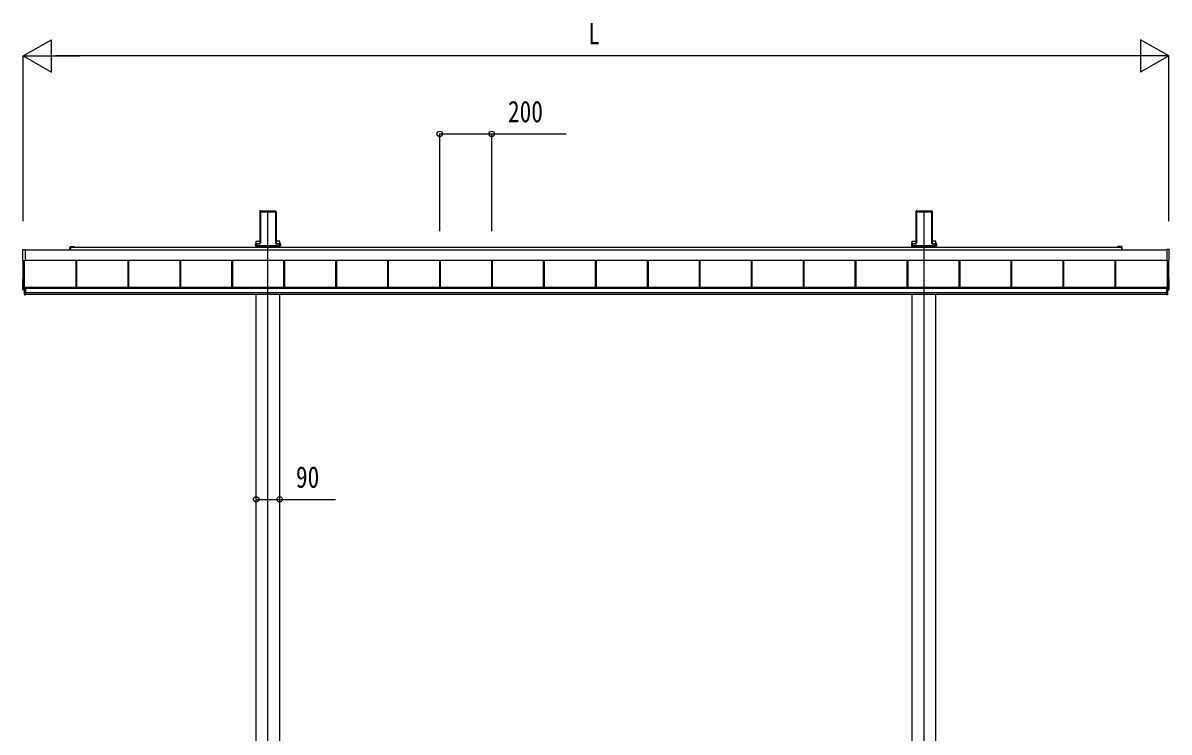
# Model space of a CAD drawing. Units: millimetres, scale not verified. Extents: x -10512 to 10512, y -7425 to 7425.
# Drawn here: x -3814 to 599, y -4298 to -1568 of the extents above; entities that cross this region are included whole.
import ezdxf
from ezdxf.enums import TextEntityAlignment as Align

# ---------------------------------------------------------------- set-up
doc = ezdxf.new("R2010")
doc.units = ezdxf.units.MM
doc.header["$LTSCALE"] = 30
for name, color, linetype in [('0-3_YKK_12', 2, 'Continuous'), ('0-4_YKK_A1', 4, 'Continuous'), ('0-5_YKK_D', 6, 'Continuous')]:
    doc.layers.add(name, color=color, linetype=linetype)
doc.styles.add('ＭＳ ゴシック', font='')
doc.styles.get('ＭＳ ゴシック').set_extended_font_data('MS Gothic')

msp = doc.modelspace()

# ---------------------------------------------------------------- linework, layer by layer
at = {"layer": '0-3_YKK_12'}
for p, q in [((-2870.45, -5562.5), (-2870.45, -2292.28)), ((-344.45, -5562.5), (-344.45, -2292.28))]:
    msp.add_line(p, q, dxfattribs=at)
at = {"layer": '0-4_YKK_A1'}
for p, q in [((-2901.34, -2291.78), (-2901.69, -2297.28)), ((-2900.9, -2292.25), (-2901.34, -2291.78)), ((-2900.84, -2291.31), (-2898.8, -2291.31)), ((-2900.84, -2291.31), (-2900.4, -2291.78)), ((-2900.82, -2408.25), (-2900.82, -2293.13)), ((-2900.32, -2292.8), (-2900.32, -2407.93)), ((-2898.49, -2291.64), (-2898.8, -2291.31)), ((-2898.49, -2291.64), (-2842.41, -2291.64)), ((-2842.41, -2291.64), (-2842.1, -2291.31)), ((-2842.1, -2291.31), (-2840.06, -2291.31)), ((-2840.58, -2407.93), (-2840.58, -2292.8)), ((-2840.5, -2291.78), (-2840.06, -2291.31)), ((-2840.08, -2293.13), (-2840.08, -2408.25)), ((-2839.56, -2291.78), (-2840, -2292.25)), ((-2839.56, -2291.78), (-2839.21, -2297.28)), ((-375.34, -2291.78), (-375.69, -2297.28)), ((-374.9, -2292.25), (-375.34, -2291.78)), ((-374.84, -2291.31), (-372.8, -2291.31)), ((-374.84, -2291.31), (-374.4, -2291.78)), ((-374.82, -2408.25), (-374.82, -2293.13)), ((-374.32, -2292.8), (-374.32, -2407.93)), ((-372.49, -2291.64), (-372.8, -2291.31)), ((-372.49, -2291.64), (-316.41, -2291.64)), ((-316.41, -2291.64), (-316.1, -2291.31)), ((-316.1, -2291.31), (-314.06, -2291.31)), ((-314.58, -2407.93), (-314.58, -2292.8)), ((-314.5, -2291.78), (-314.06, -2291.31)), ((-314.08, -2293.13), (-314.08, -2408.25)), ((-313.56, -2291.78), (-314, -2292.25)), ((-313.56, -2291.78), (-313.21, -2297.28)), ((-2901.7, -2297.63), (-2901.7, -2414.3)), ((-2897.95, -2294.78), (-2842.95, -2294.78)), ((-2897.95, -2416.14), (-2897.95, -2294.78)), ((-2839.2, -2297.63), (-2839.2, -2414.3)), ((-375.7, -2297.63), (-375.7, -2414.3)), ((-371.95, -2294.78), (-316.95, -2294.78)), ((-371.95, -2416.14), (-371.95, -2294.78)), ((-313.2, -2297.63), (-313.2, -2414.3)), ((-2918.32, -2425.05), (-2918.32, -2425.55)), ((-2918.32, -2425.55), (-2917.86, -2425.55)), ((-2917.86, -2425.05), (-2917.86, -2418.17)), ((-2915.86, -2425.05), (-2917.86, -2425.05)), ((-2915.86, -2425.55), (-2917.86, -2425.55)), ((-2917.85, -2425.05), (-2917.85, -2425.55)), ((-2917.82, -2417.2), (-2902.81, -2417.2)), ((-2915.86, -2418.26), (-2915.86, -2425.05)), ((-2902.28, -2418.26), (-2915.86, -2418.26)), ((-2915.86, -2425.05), (-2825.04, -2425.05)), ((-2915.86, -2425.05), (-2915.86, -2425.55)), ((-2915.86, -2425.55), (-2825.04, -2425.55)), ((-2915.65, -2407.87), (-2901.7, -2407.87)), ((-2915.65, -2417.2), (-2915.65, -2407.87)), ((-2915.65, -2431.23), (-2915.65, -2425.55)), ((-2915.45, -2425.55), (-2915.45, -2431.23)), ((-2914.45, -2425.21), (-2826.45, -2425.21)), ((-2901.71, -2414.66), (-2901.81, -2416.27)), ((-2901.29, -2416.82), (-2900.91, -2410.73)), ((-2900.41, -2410.76), (-2900.79, -2416.85)), ((-2840.11, -2416.85), (-2840.49, -2410.76)), ((-2839.99, -2410.73), (-2839.61, -2416.82)), ((-2825.25, -2407.87), (-2839.2, -2407.87)), ((-2839.19, -2414.66), (-2839.09, -2416.27)), ((-2838.62, -2417.76), (-2825.04, -2417.76)), ((-2825.04, -2418.26), (-2838.62, -2418.26)), ((-2838.09, -2417.2), (-2823.08, -2417.2)), ((-2825.45, -2425.55), (-2825.45, -2431.23)), ((-2825.25, -2417.2), (-2825.25, -2407.87)), ((-2825.25, -2431.23), (-2825.25, -2425.55)), ((-2825.04, -2417.76), (-2825.04, -2418.26)), ((-2825.04, -2425.05), (-2825.04, -2418.26)), ((-2823.05, -2425.05), (-2825.04, -2425.05)), ((-2825.04, -2425.05), (-2825.04, -2425.55)), ((-2823.05, -2425.55), (-2825.04, -2425.55)), ((-2823.05, -2418.17), (-2823.05, -2425.05)), ((-2822.58, -2425.55), (-2823.05, -2425.55)), ((-2823.04, -2425.05), (-2823.04, -2425.55)), ((-2822.58, -2425.05), (-2822.58, -2425.55)), ((-392.32, -2425.05), (-392.32, -2425.55)), ((-392.32, -2425.55), (-391.86, -2425.55)), ((-391.86, -2425.05), (-391.86, -2418.17)), ((-389.86, -2425.05), (-391.86, -2425.05)), ((-389.86, -2425.55), (-391.86, -2425.55)), ((-391.85, -2425.05), (-391.85, -2425.55)), ((-391.82, -2417.2), (-376.81, -2417.2)), ((-389.86, -2418.26), (-389.86, -2425.05)), ((-376.28, -2418.26), (-389.86, -2418.26)), ((-389.86, -2425.05), (-299.04, -2425.05)), ((-389.86, -2425.05), (-389.86, -2425.55)), ((-389.86, -2425.55), (-299.04, -2425.55)), ((-389.65, -2407.87), (-375.7, -2407.87)), ((-389.65, -2417.2), (-389.65, -2407.87)), ((-389.65, -2431.23), (-389.65, -2425.55)), ((-389.45, -2425.55), (-389.45, -2431.23)), ((-388.45, -2425.21), (-300.45, -2425.21)), ((-375.71, -2414.66), (-375.81, -2416.27)), ((-375.29, -2416.82), (-374.91, -2410.73)), ((-374.41, -2410.76), (-374.79, -2416.85)), ((-314.11, -2416.85), (-314.49, -2410.76)), ((-313.99, -2410.73), (-313.61, -2416.82)), ((-299.25, -2407.87), (-313.2, -2407.87)), ((-313.19, -2414.66), (-313.09, -2416.27)), ((-312.62, -2417.76), (-299.04, -2417.76)), ((-299.04, -2418.26), (-312.62, -2418.26)), ((-312.09, -2417.2), (-297.08, -2417.2)), ((-299.45, -2425.55), (-299.45, -2431.23)), ((-299.25, -2417.2), (-299.25, -2407.87)), ((-299.25, -2431.23), (-299.25, -2425.55)), ((-299.04, -2417.76), (-299.04, -2418.26)), ((-299.04, -2425.05), (-299.04, -2418.26)), ((-297.05, -2425.05), (-299.04, -2425.05)), ((-299.04, -2425.05), (-299.04, -2425.55)), ((-297.05, -2425.55), (-299.04, -2425.55)), ((-297.05, -2418.17), (-297.05, -2425.05)), ((-296.58, -2425.55), (-297.05, -2425.55)), ((-297.04, -2425.05), (-297.04, -2425.55)), ((-296.58, -2425.05), (-296.58, -2425.55)), ((-3813.95, -2481.64), (-3813.95, -2440.62)), ((-3805.95, -2441.2), (591.05, -2441.2)), ((-3632.95, -2441.2), (-3632.95, -2431.23)), ((-3630.45, -2428.73), (-3622.91, -2428.73)), ((-3630.45, -2431.23), (401.8, -2431.23)), ((-3630.45, -2431.53), (-3630.45, -2441.2)), ((-3616.7, -2431.23), (-3630.15, -2431.23)), ((-3621.99, -2428.73), (-3616.7, -2428.73)), ((407.09, -2428.73), (401.8, -2428.73)), ((401.8, -2431.23), (415.25, -2431.23)), ((415.55, -2428.73), (408.01, -2428.73)), ((415.55, -2431.53), (415.55, -2441.2)), ((418.05, -2441.2), (418.05, -2431.23)), ((599.05, -2481.64), (599.05, -2440.62)), ((-3805.95, -2482.91), (-3813.48, -2482.45)), ((-3812.45, -2594.44), (-3812.45, -2482.51)), ((-3807.45, -2612.47), (-3807.45, -2482.82)), ((-3805.95, -2481.14), (591.05, -2481.14)), ((-3805.95, -2481.38), (591.05, -2481.38)), ((-3805.95, -2482.41), (-3805.95, -2482.91)), ((-3608.95, -2585.2), (-3608.95, -2481.38)), ((-3608.55, -2585.2), (-3608.55, -2481.38)), ((-3605.95, -2585.2), (-3605.95, -2481.38)), ((-3408.95, -2585.2), (-3408.95, -2481.38)), ((-3406.35, -2585.2), (-3406.35, -2481.38)), ((-3405.95, -2585.2), (-3405.95, -2481.38)), ((-3208.95, -2585.2), (-3208.95, -2481.38)), ((-3206.35, -2585.2), (-3206.35, -2481.38)), ((-3205.95, -2585.2), (-3205.95, -2481.38)), ((-3008.95, -2585.2), (-3008.95, -2481.38)), ((-3006.35, -2585.2), (-3006.35, -2481.38)), ((-3005.95, -2585.2), (-3005.95, -2481.38)), ((-2808.95, -2585.2), (-2808.95, -2481.38)), ((-2806.35, -2585.2), (-2806.35, -2481.38)), ((-2805.95, -2585.2), (-2805.95, -2481.38)), ((-2608.95, -2585.2), (-2608.95, -2481.38)), ((-2606.35, -2585.2), (-2606.35, -2481.38)), ((-2605.95, -2585.2), (-2605.95, -2481.38)), ((-2408.95, -2585.2), (-2408.95, -2481.38)), ((-2406.35, -2585.2), (-2406.35, -2481.38)), ((-2405.95, -2585.2), (-2405.95, -2481.38)), ((-2208.95, -2585.2), (-2208.95, -2481.38)), ((-2206.35, -2585.2), (-2206.35, -2481.38)), ((-2205.95, -2585.2), (-2205.95, -2481.38)), ((-2008.95, -2585.2), (-2008.95, -2481.38)), ((-2006.35, -2585.2), (-2006.35, -2481.38)), ((-2005.95, -2585.2), (-2005.95, -2481.38)), ((-1808.95, -2585.2), (-1808.95, -2481.38)), ((-1806.35, -2585.2), (-1806.35, -2481.38)), ((-1805.95, -2585.2), (-1805.95, -2481.38)), ((-1608.95, -2585.2), (-1608.95, -2481.38)), ((-1606.35, -2585.2), (-1606.35, -2481.38)), ((-1605.95, -2585.2), (-1605.95, -2481.38)), ((-1408.95, -2585.2), (-1408.95, -2481.38)), ((-1406.35, -2585.2), (-1406.35, -2481.38)), ((-1405.95, -2585.2), (-1405.95, -2481.38)), ((-1208.95, -2585.2), (-1208.95, -2481.38)), ((-1206.35, -2585.2), (-1206.35, -2481.38)), ((-1205.95, -2585.2), (-1205.95, -2481.38)), ((-1008.95, -2585.2), (-1008.95, -2481.38)), ((-1006.35, -2585.2), (-1006.35, -2481.38)), ((-1005.95, -2585.2), (-1005.95, -2481.38)), ((-808.95, -2585.2), (-808.95, -2481.38)), ((-806.35, -2585.2), (-806.35, -2481.38)), ((-805.95, -2585.2), (-805.95, -2481.38)), ((-608.95, -2585.2), (-608.95, -2481.38)), ((-606.35, -2585.2), (-606.35, -2481.38)), ((-605.95, -2585.2), (-605.95, -2481.38)), ((-408.95, -2585.2), (-408.95, -2481.38)), ((-406.35, -2585.2), (-406.35, -2481.38)), ((-405.95, -2585.2), (-405.95, -2481.38)), ((-208.95, -2585.2), (-208.95, -2481.38)), ((-206.35, -2585.2), (-206.35, -2481.38)), ((-205.95, -2585.2), (-205.95, -2481.38)), ((-8.95, -2585.2), (-8.95, -2481.38)), ((-6.35, -2585.2), (-6.35, -2481.38)), ((-5.95, -2585.2), (-5.95, -2481.38)), ((191.05, -2585.2), (191.05, -2481.38)), ((193.65, -2585.2), (193.65, -2481.38)), ((194.05, -2585.2), (194.05, -2481.38)), ((391.05, -2585.2), (391.05, -2481.38)), ((393.65, -2585.2), (393.65, -2481.38)), ((394.05, -2585.2), (394.05, -2481.38)), ((591.05, -2482.41), (591.05, -2482.91)), ((591.05, -2482.91), (598.58, -2482.45)), ((592.55, -2612.47), (592.55, -2482.82)), ((597.55, -2594.44), (597.55, -2482.51)), ((-3813.95, -2594.82), (-3813.95, -2553.79)), ((-3813.48, -2553.3), (-3812.45, -2553.23)), ((598.58, -2553.3), (597.55, -2553.23)), ((599.05, -2594.82), (599.05, -2553.79)), ((-3807.45, -2595.99), (-3813.48, -2595.63)), ((-3812.45, -2594.44), (-3807.45, -2594.44)), ((-3807.45, -2584.94), (-3803.95, -2584.94)), ((-3803.95, -2585.2), (589.05, -2585.2)), ((-3803.95, -2587.21), (589.05, -2587.21)), ((-3803.95, -2589.01), (589.05, -2589.01)), ((-3803.95, -2589.01), (589.05, -2589.01)), ((592.55, -2584.94), (589.05, -2584.94)), ((597.55, -2594.44), (592.55, -2594.44)), ((592.55, -2595.99), (598.58, -2595.63)), ((-3803.95, -2607.38), (-3807.45, -2607.38)), ((-3807.45, -2614), (-3803.95, -2614)), ((-3803.95, -2605.98), (589.05, -2605.98)), ((-3803.95, -2612.47), (589.05, -2612.47)), ((-2915.65, -5362.5), (-2915.65, -2612.47)), ((-2825.25, -5362.5), (-2825.25, -2612.47)), ((-389.65, -5362.5), (-389.65, -2612.47)), ((-299.25, -5362.5), (-299.25, -2612.47)), ((592.55, -2607.38), (589.05, -2607.38)), ((592.55, -2614), (589.05, -2614))]:
    msp.add_line(p, q, dxfattribs=at)
for points in [[(-2918.32, -2417.7), (-2918.32, -2425.05), (-2917.86, -2425.05)], [(-2915.86, -2418.26), (-2915.86, -2417.76), (-2902.28, -2417.76)], [(-2822.58, -2417.7), (-2822.58, -2425.05), (-2823.05, -2425.05)], [(-392.32, -2417.7), (-392.32, -2425.05), (-391.86, -2425.05)], [(-389.86, -2418.26), (-389.86, -2417.76), (-376.28, -2417.76)], [(-296.58, -2417.7), (-296.58, -2425.05), (-297.05, -2425.05)], [(-3813.48, -2440.12), (-3805.95, -2439.66), (-3805.95, -2440.16), (-3805.95, -2482.41)], [(598.58, -2440.12), (591.05, -2439.66), (591.05, -2440.16), (591.05, -2482.41)], [(-3807.45, -2584.94), (-3807.45, -2607.38), (-3807.45, -2614)], [(-3804.45, -2584.94), (-3804.45, -2607.38), (-3804.45, -2614)], [(-3803.95, -2584.94), (-3803.95, -2607.38), (-3803.95, -2614)], [(589.05, -2584.94), (589.05, -2607.38), (589.05, -2614)], [(589.55, -2584.94), (589.55, -2607.38), (589.55, -2614)], [(592.55, -2584.94), (592.55, -2607.38), (592.55, -2614)]]:
    msp.add_lwpolyline(points, dxfattribs=at)
for centre, radius, start, end in [((-2917.35, -2418.17), 0.501, 90.24971, 179.75029), ((-2823.55, -2418.17), 0.501, 0.24971, 89.75029), ((-391.35, -2418.17), 0.501, 90.24971, 179.75029), ((-297.55, -2418.17), 0.501, 0.24971, 89.75029), ((-3813.45, -2440.62), 0.497, 93.16944, 179.94772), ((-3630.45, -2431.23), 2.5, 90, 180), ((-3630.15, -2431.53), 0.3, 90, 180), ((-3622.91, -2428.93), 0.2, 23.57818, 90), ((-3622.45, -2428.73), 0.3, 203.57818, 336.42182), ((-3621.99, -2428.93), 0.2, 90, 156.42182), ((-3616.7, -2429.98), 1.25, 270, 90), ((401.8, -2429.98), 1.25, 90, 270), ((407.09, -2428.93), 0.2, 23.57818, 90), ((407.55, -2428.73), 0.3, 203.57818, 336.42182), ((408.01, -2428.93), 0.2, 90, 156.42182), ((415.25, -2431.53), 0.3, 0, 90), ((415.55, -2431.23), 2.5, 0, 90), ((598.55, -2440.62), 0.497, 0.05228, 86.83056), ((-3813.08, -2481.67), 0.873, 177.74142, 242.53793), ((598.18, -2481.67), 0.873, 297.46207, 2.25858), ((-3813.45, -2553.79), 0.497, 93.16944, 179.94772), ((598.55, -2553.79), 0.497, 0.05228, 86.83056), ((-3813.08, -2594.85), 0.873, 177.74142, 242.53793), ((598.18, -2594.85), 0.873, 297.46207, 2.25858)]:
    msp.add_arc(centre, radius, start, end, dxfattribs=at)
for centre, major_axis, ratio, start_param, end_param in [((-2900.84, -2291.81), (0.346, -0.364), 0.996462, 2.3838095, 3.8892836), ((-2901.13, -2295.28), (0.22, 3.04), 0.070684, 5.5043854, 6.2286971), ((-2900.63, -2295.31), (0.22, 3.54), 0.060877, 5.5025319, 6.2268436), ((-2840.27, -2295.31), (-0.22, 3.54), 0.060877, 0.0563417, 0.7806534), ((-2839.77, -2295.28), (-0.22, 3.04), 0.070684, 0.0544883, 0.7787999), ((-2840.06, -2291.81), (-0.346, -0.364), 0.996462, 2.3939017, 3.8993758), ((-374.84, -2291.81), (0.346, -0.364), 0.996462, 2.3838095, 3.8892836), ((-375.13, -2295.28), (0.22, 3.04), 0.070684, 5.5043854, 6.2286971), ((-374.63, -2295.31), (0.22, 3.54), 0.060877, 5.5025319, 6.2268436), ((-314.27, -2295.31), (-0.22, 3.54), 0.060877, 0.0563417, 0.7806534), ((-313.77, -2295.28), (-0.22, 3.04), 0.070684, 0.0544883, 0.7787999), ((-314.06, -2291.81), (-0.346, -0.364), 0.996462, 2.3939017, 3.8993758), ((-2901.66, -2297.28), (0.031, 0.5), 0.061627, 1.5746234, 2.3600215), ((-2839.24, -2297.28), (-0.031, 0.5), 0.061627, 3.9231638, 4.7085619), ((-375.66, -2297.28), (0.031, 0.5), 0.061627, 1.5746234, 2.3600215), ((-313.24, -2297.28), (-0.031, 0.5), 0.061627, 3.9231638, 4.7085619), ((-2917.82, -2417.71), (0.355, -0.355), 0.99628, 2.358058, 3.9251274), ((-2915.86, -2418.16), (2, 0), 0.045872, 3.2026792, 4.712389), ((-2915.86, -2417.67), (1.5, 0), 0.061163, 3.2026792, 4.712389), ((-2902.81, -2416.2), (0.691, -0.728), 0.996462, 5.5254021, 7.0308762), ((-2902.29, -2416.75), (-0.693, 0.73), 0.992955, 2.3838095, 3.8892836), ((-2902.29, -2416.75), (1.04, -1.09), 0.996462, 5.5254021, 7.0308762), ((-2901.74, -2414.66), (0.031, 0.5), 0.061627, 4.716216, 5.5016142), ((-2901.13, -2410.73), (0.22, 3.5), 0.061627, 4.716216, 5.5016142), ((-2900.63, -2410.76), (0.22, 4), 0.053972, 4.7153191, 5.5007173), ((-2840.27, -2410.76), (-0.22, 4), 0.053972, 0.782468, 1.5678662), ((-2838.61, -2416.75), (-1.04, -1.09), 0.996462, 5.5354944, 7.0409685), ((-2839.77, -2410.73), (-0.22, 3.5), 0.061627, 0.7815711, 1.5669693), ((-2838.61, -2416.75), (0.693, 0.73), 0.992955, 2.3939017, 3.8993758), ((-2839.16, -2414.66), (-0.031, 0.5), 0.061627, 0.7815711, 1.5669693), ((-2838.09, -2416.2), (-0.691, -0.728), 0.996462, 5.5354944, 7.0409685), ((-2825.04, -2417.67), (1.5, 0), 0.061163, 4.712389, 6.2220988), ((-2825.04, -2418.16), (2, 0), 0.045872, 4.712389, 6.2220988), ((-2823.08, -2417.71), (-0.355, -0.355), 0.99628, 2.358058, 3.9251274), ((-391.82, -2417.71), (0.355, -0.355), 0.99628, 2.358058, 3.9251274), ((-389.86, -2418.16), (2, 0), 0.045872, 3.2026792, 4.712389), ((-389.86, -2417.67), (1.5, 0), 0.061163, 3.2026792, 4.712389), ((-376.81, -2416.2), (0.691, -0.728), 0.996462, 5.5254021, 7.0308762), ((-376.29, -2416.75), (-0.693, 0.73), 0.992955, 2.3838095, 3.8892836), ((-376.29, -2416.75), (1.04, -1.09), 0.996462, 5.5254021, 7.0308762), ((-375.74, -2414.66), (0.031, 0.5), 0.061627, 4.716216, 5.5016142), ((-375.13, -2410.73), (0.22, 3.5), 0.061627, 4.716216, 5.5016142), ((-374.63, -2410.76), (0.22, 4), 0.053972, 4.7153191, 5.5007173), ((-314.27, -2410.76), (-0.22, 4), 0.053972, 0.782468, 1.5678662), ((-312.61, -2416.75), (-1.04, -1.09), 0.996462, 5.5354944, 7.0409685), ((-313.77, -2410.73), (-0.22, 3.5), 0.061627, 0.7815711, 1.5669693), ((-312.61, -2416.75), (0.693, 0.73), 0.992955, 2.3939017, 3.8993758), ((-313.16, -2414.66), (-0.031, 0.5), 0.061627, 0.7815711, 1.5669693), ((-312.09, -2416.2), (-0.691, -0.728), 0.996462, 5.5354944, 7.0409685), ((-299.04, -2417.67), (1.5, 0), 0.061163, 4.712389, 6.2220988), ((-299.04, -2418.16), (2, 0), 0.045872, 4.712389, 6.2220988), ((-297.08, -2417.71), (-0.355, -0.355), 0.99628, 2.358058, 3.9251274)]:
    msp.add_ellipse(centre, major_axis=major_axis, ratio=ratio, start_param=start_param, end_param=end_param, dxfattribs=at)
at = {"layer": '0-5_YKK_D'}
for p, q in [((-3812.45, -1694.76), (-3704.2, -1632.26)), ((-3704.2, -1757.26), (-3704.2, -1632.26)), ((597.55, -1694.76), (489.3, -1632.26)), ((489.3, -1632.26), (489.3, -1757.26)), ((-3812.45, -2331.23), (-3812.45, -1693.76)), ((-3812.45, -1694.76), (-3704.2, -1757.26)), ((-3812.45, -1694.76), (-3595.94, -1694.76)), ((472.55, -1694.76), (-3687.45, -1694.76)), ((597.55, -1694.76), (381.04, -1694.76)), ((597.55, -1694.76), (489.3, -1757.26)), ((597.55, -2331.23), (597.55, -1693.76)), ((-2208.95, -2368.74), (-2208.95, -1993.76)), ((-2008.95, -2368.74), (-2008.95, -1993.76))]:
    msp.add_line(p, q, dxfattribs=at)
for points in [[(-2208.95, -1994.76), (-2008.95, -1994.76), (-1722.45, -1994.76)], [(-2915.65, -3401.87), (-2825.25, -3401.87), (-2610.75, -3401.87)]]:
    msp.add_lwpolyline(points, dxfattribs=at)
for centre in [(-2208.95, -1994.76), (-2008.95, -1994.76), (-2915.65, -3401.87), (-2825.25, -3401.87)]:
    msp.add_circle(centre, 10.62, dxfattribs=at)

# ---------------------------------------------------------------- texts
at = {"layer": '0-5_YKK_D', "style": 'ＭＳ ゴシック', "width": 0.8}
for s, p in [('L', (-1637.45, -1674.76)), ('200', (-1946.45, -1974.76)), ('90', (-2762.75, -3381.87))]:
    msp.add_text(s, height=82.48, dxfattribs=at).set_placement(p, align=Align.BOTTOM_LEFT)

doc.saveas('drawing.dxf')
